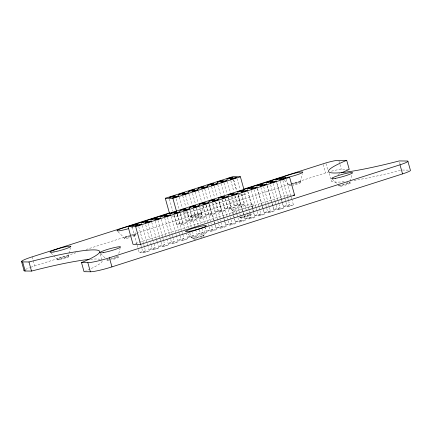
<?xml version="1.0" encoding="UTF-8"?>
<svg xmlns="http://www.w3.org/2000/svg" width="432" height="432" viewBox="0 0 432 432"><rect width="100%" height="100%" fill="white"/><g stroke="black" fill="none" stroke-linecap="round" stroke-linejoin="round"><path stroke-width="0.32" stroke-dasharray="2.16 1.62" d="M68.326 256.073A5.832 0.61 -15.6 0 0 60.728 257.488A5.832 0.61 -15.6 0 0 59.265 258.973A5.832 0.61 -15.6 0 0 68.326 256.073L70.427 247.844M118.822 253.492L120.112 248.432M135.243 234.662L136.048 231.498M201.226 213.548A5.832 0.61 -15.6 0 0 193.628 214.963A5.832 0.61 -15.6 0 0 192.17 216.448A5.832 0.61 -15.6 0 0 201.226 213.548L203.164 205.951M203.791 235.472A5.832 0.61 -15.6 0 0 196.193 236.887A5.832 0.61 -15.6 0 0 194.729 238.372A5.832 0.61 -15.6 0 0 203.791 235.472L205.729 227.875M252.693 207.171L253.336 204.638A10.795 1.129 -15.6 0 0 239.263 207.257A10.795 1.129 -15.6 0 0 236.558 210.006A10.795 1.129 -15.6 0 0 253.336 204.638M300.262 181.861L302.362 173.632M350.276 181.181L352.21 173.583M174.037 215.638L176.537 224.597L178.427 223.592L182.736 222.615L180.058 213.014M182.736 222.615L180.851 223.619L176.537 224.597M177.439 214.402L180.301 224.645L182.185 223.636L186.5 222.658L183.465 211.923M186.5 222.658L184.61 223.668L180.301 224.645M192.348 219.542L190.458 220.547L186.149 221.524L188.033 220.52L192.348 219.542L189.664 209.936M187.045 211.324L189.907 221.567L191.792 220.563L196.106 219.586L193.25 209.342M196.106 219.586L194.222 220.59L189.907 221.567M201.955 216.464L200.07 217.474L195.755 218.452L197.645 217.442L201.955 216.464L199.454 207.506M196.479 207.608L199.519 218.495L201.404 217.49L205.718 216.508L202.856 206.269M205.718 216.508L203.828 217.517L199.519 218.495M211.567 213.392L209.677 214.396L205.367 215.374L207.252 214.369L211.567 213.392L209.061 204.428M206.264 205.178L209.126 215.417L211.01 214.412L215.325 213.435L212.463 203.191M138.407 249.647L139.304 252.85L141.188 251.845L145.503 250.868L144.612 247.666M215.325 213.435L213.44 214.439L209.126 215.417M221.173 210.319L219.289 211.324L214.974 212.301L216.864 211.297L221.173 210.319L218.495 200.713M145.503 250.868L143.618 251.872L139.304 252.85M215.876 202.1L218.732 212.344L220.622 211.34L224.937 210.362L221.902 199.622M141.815 248.411L143.062 252.893L144.952 251.888L149.261 250.911L148.014 246.429M224.937 210.362L223.047 211.367L218.732 212.344M230.785 207.241L228.895 208.246L224.586 209.223L226.471 208.219L230.785 207.241L228.28 198.277M149.261 250.911L147.377 251.915L143.062 252.893M155.115 247.795L153.225 248.8L148.91 249.777L150.8 248.773L155.115 247.795L153.322 241.391M225.482 199.028L228.344 209.272L230.229 208.262L234.544 207.284L231.682 197.041M151.421 245.338L152.674 249.82L154.559 248.816L158.873 247.838L157.621 243.356M234.544 207.284L232.659 208.294L228.344 209.272M240.392 204.169L238.507 205.173L234.193 206.15L236.077 205.146L240.392 204.169L237.892 195.205M158.873 247.838L156.983 248.843L152.674 249.82M164.722 244.717L162.837 245.722L158.522 246.699L160.407 245.695L164.722 244.717L163.825 241.515M234.916 195.313L237.951 206.194L239.841 205.189L244.15 204.212L241.294 193.968M161.033 242.266L162.281 246.748L164.171 245.738L168.48 244.76L166.336 237.076M244.15 204.212L242.266 205.216L237.951 206.194M168.48 244.76L166.595 245.77L162.281 246.748M174.328 241.645L172.444 242.649L168.129 243.626L170.019 242.622L174.328 241.645L173.437 238.442M169.744 235.985L171.893 243.67L173.777 242.665L178.092 241.688L176.839 237.206M178.092 241.688L176.202 242.692L171.893 243.67M183.94 238.567L182.056 239.576L177.741 240.554L179.626 239.544L183.94 238.567L183.044 235.364M180.247 236.115L181.499 240.597L183.389 239.593L187.699 238.615L186.278 233.636M187.699 238.615L185.814 239.62L181.499 240.597M193.547 235.494L191.662 236.498L187.348 237.476L189.238 236.471L193.547 235.494L192.656 232.292M189.859 233.037L191.111 237.524L192.996 236.515L197.311 235.537L196.058 231.055M197.311 235.537L195.421 236.542L191.111 237.524M203.159 232.421L201.269 233.426L196.96 234.403L198.844 233.399L203.159 232.421L202.262 229.219M199.465 229.964L200.718 234.446L202.608 233.442L206.917 232.465L205.664 227.983M206.917 232.465L205.033 233.469L200.718 234.446M212.765 229.343L210.881 230.353L206.566 231.331L208.456 230.321L212.765 229.343L210.978 222.939M209.077 226.892L210.33 231.374L212.215 230.364L216.529 229.387L215.276 224.905M214.391 221.848L216.178 228.253L218.063 227.248L222.377 226.271L221.481 223.069M216.529 229.387L214.639 230.396L210.33 231.374M222.377 226.271L220.487 227.275L216.178 228.253M218.684 223.814L219.937 228.296L221.827 227.291L226.136 226.314L218.986 200.702M224.894 221.978L225.785 225.18L227.675 224.17L231.984 223.193L231.093 219.996M226.136 226.314L224.251 227.318L219.937 228.296M231.984 223.193L230.099 224.203L225.785 225.18M228.296 220.741L229.549 225.223L231.433 224.219L235.748 223.241L234.495 218.759M234.5 218.905L235.397 222.102L237.281 221.098L241.596 220.12L240.7 216.918M235.748 223.241L233.858 224.246L229.549 225.223M241.596 220.12L239.706 221.125L235.397 222.102M237.902 217.669L239.155 222.151L241.04 221.141L245.354 220.163L244.102 215.681M244.112 215.827L245.003 219.029L246.893 218.025L251.203 217.048L250.312 213.845M245.354 220.163L243.47 221.173L239.155 222.151M251.203 217.048L249.318 218.052L245.003 219.029M247.514 214.591L248.767 219.073L250.652 218.068L254.966 217.091L253.714 212.609M253.719 212.755L254.615 215.957L256.5 214.947L260.815 213.97L259.918 210.767M254.966 217.091L253.076 218.095L248.767 219.073M260.815 213.97L258.925 214.979L254.615 215.957M257.121 211.518L258.374 216L260.258 214.99L264.573 214.013L263.32 209.531M263.331 209.677L264.222 212.879L266.107 211.874L270.421 210.897L268.634 204.493M264.573 214.013L262.688 215.023L258.374 216M270.421 210.897L268.537 211.901L264.222 212.879M266.733 208.44L267.98 212.922L269.87 211.918L274.185 210.94L272.932 206.458M272.047 203.402L273.834 209.806L275.719 208.802L280.033 207.819L279.137 204.622M274.185 210.94L272.295 211.945L267.98 212.922M280.033 207.819L278.143 208.829L273.834 209.806M276.34 205.367L277.592 209.849L279.477 208.845L283.792 207.868L276.642 182.255M281.653 200.329L283.441 206.728L285.325 205.724L289.64 204.746L288.749 201.544M283.792 207.868L281.907 208.872L277.592 209.849M289.64 204.746L287.755 205.751L283.441 206.728M285.952 202.295L287.199 206.777L289.089 205.767L293.398 204.79L292.151 200.308M293.398 204.79L291.514 205.799L287.199 206.777M176.666 236.709L170.942 216.076L177.86 216.151L245.36 194.551L244.825 192.645M30.812 267.262A17.275 1.804 -15.6 0 1 34.614 265.977L77.636 252.212M85.979 249.539L328.374 172.028M135.583 243.491L138.791 242.465M139.433 242.26L286.994 195.043L291.433 195.097M348.575 169.409L339.844 169.43A12.992 1.355 -15.6 0 0 330.01 171.569M402.419 170.046L408.964 170.122M238.383 194.47L245.36 194.551M332.219 179.053L338.818 185.495L339.044 186.322M284.418 180.311L289.127 184.907L289.359 185.738M232.713 210.281L237.897 215.341M184.912 211.54L190.091 216.599L190.323 217.436M187.947 233.917L192.656 238.518L192.888 239.355M117.985 231.73L124.108 237.713L124.34 238.55A5.832 0.61 -15.6 0 0 130.059 237.53M100.753 253.73L105.467 258.331M51.068 253.141L57.191 259.124L57.424 259.961M399.589 162.238L400.135 164.187M349.979 182.272L350.212 183.103M338.931 160.877L341.285 169.322M329.373 173.389L331.549 181.186M326.014 163.577L327.829 170.078M323.109 164.462L325.469 172.913M291.379 183.708A5.832 0.61 -15.6 0 1 300.294 181.688L300.521 182.515M286.249 179.177L291.076 196.468M291.254 197.105L291.973 199.67M282.847 180.414L287.674 197.705M287.852 198.342L288.565 200.907M280.049 181.165L284.877 198.45M285.055 199.093L285.773 201.652M276.647 182.401L281.475 199.687M273.24 183.492L278.062 200.777M278.246 201.42L278.959 203.98M270.621 184.88L275.27 201.528M275.449 202.165L276.161 204.725M267.208 185.971L271.501 201.334M272.214 203.899L272.754 205.816M267.041 185.474L271.863 202.765M263.628 186.565L268.456 203.855M260.831 187.31L265.658 204.601M265.837 205.243L266.555 207.803M257.423 188.406L262.251 205.691M262.429 206.334L263.142 208.894M257.429 188.546L262.256 205.837M262.435 206.474L263.147 209.039M254.021 189.637L258.849 206.928M259.027 207.571L259.74 210.13M251.224 190.388L256.052 207.673M256.23 208.316L256.943 210.875M247.811 191.479L252.639 208.764M252.817 209.407L253.535 211.966M247.822 191.624L252.644 208.91M252.828 209.552L253.541 212.112M250.943 213.964L251.176 214.796M244.409 192.715L249.237 210.001M249.415 210.643L250.133 213.203M241.79 194.103L247.336 213.953M237.001 178.605L240.041 189.486M238.383 195.194L243.032 211.842M243.211 212.479L243.923 215.044M238.21 194.697L243.934 215.19M233.669 179.852L236.682 190.652M233.599 179.842L236.639 190.723M230.801 180.587L233.842 191.473M234.803 195.788L239.63 213.079M239.809 213.716L240.521 216.281M239.782 217.183L240.014 218.02M232.006 196.538L236.833 213.824M237.011 214.466L237.724 217.026M227.394 181.678L230.44 192.704M228.593 197.629L233.42 214.915M233.599 215.557L234.317 218.117M228.604 197.775L233.431 215.06M233.609 215.703L234.322 218.263M223.992 182.914L227.032 193.795M221.195 183.659L224.413 195.183M225.191 198.866L230.018 216.151M230.197 216.794L230.915 219.353M222.394 199.611L228.118 220.099M217.782 184.756L221 196.279M218.992 200.848L223.819 218.133M223.997 218.776L224.716 221.335M214.38 185.987L217.42 196.873M211.583 186.737L214.623 197.618M215.584 201.938L220.412 219.229M220.59 219.866L221.303 222.426M212.965 203.326L217.615 219.974M217.793 220.612L218.506 223.177M208.175 187.828L211.221 198.855M209.558 204.417L214.202 221.065M214.38 221.708L215.098 224.267M209.385 203.92L214.213 221.211M204.773 189.065L207.814 199.946M201.976 189.81L205.016 200.696M205.972 205.011L210.8 222.302M203.175 205.762L208.003 223.047M208.181 223.69L208.899 226.249M198.569 190.901L201.614 201.933M199.768 206.852L204.244 223.004M201.258 213.376L201.49 214.213M195.161 192.137L198.202 203.024M192.548 193.525L195.404 203.769M196.544 208.726L200.831 224.095M203.823 235.3L204.055 236.137M193.568 208.834L198.574 226.762M198.752 227.405L199.287 229.327M188.962 194.125L192.175 205.502M190.156 209.925L195.161 227.853M195.345 228.496L195.88 230.418M185.555 195.215L188.595 206.096M182.758 195.961L185.798 206.842M186.754 211.162L191.225 227.173M183.956 211.912L188.428 227.918M179.35 197.051L182.396 208.078M180.549 213.003L185.204 229.792M176.126 198.931L178.983 209.169M177.331 214.245L177.86 216.151M177.147 214.24L182.866 234.727M174.35 214.985L179.177 232.27M179.356 232.913L180.068 235.472M169.387 198.99L172.784 211.156M167.535 217.312L172.363 234.598M172.541 235.24L173.259 237.8M164.743 218.057L169.565 235.348M161.33 219.148L166.163 236.585M157.928 220.385L162.756 237.676M162.934 238.313L163.647 240.878M155.131 221.135L159.959 238.421M160.137 239.063L160.85 241.623M151.724 222.226L156.557 239.657M156.73 240.154L157.448 242.86M148.316 223.463L153.144 240.748M145.703 224.851L149.99 240.214M150.709 242.779L151.243 244.696M142.117 225.445L147.841 245.932M138.71 226.535L143.537 243.826M143.716 244.463L144.428 247.023M140.918 245.214L141.637 247.774M131.009 235.121A5.832 0.61 -15.6 0 1 135.292 234.511L135.502 235.327M132.154 227.237L136.982 244.528M137.16 245.165L138.229 249.01M118.044 256.489L118.276 257.321A5.832 0.61 -15.6 0 1 111.85 259.789M107.114 260.545L106.877 259.708A5.832 0.61 -15.6 0 0 108.956 259.562M100.105 254.081L101.736 259.929M68.353 255.901L68.591 256.738M32.076 256.878L32.983 260.129M33.161 260.777L34.614 265.977M25.434 269.503A17.275 1.804 -15.6 0 1 29.468 267.759M400.432 170.381A86.362 9.029 -15.6 0 1 353.932 180.425M344.174 181.715A86.362 9.029 -15.6 0 1 331.339 179.41M338.013 174.609A86.362 9.029 -15.6 0 1 340.475 173.351M132.991 227.27A10.795 1.129 -15.6 0 1 129.605 228.361M102.233 261.014A86.362 9.029 -15.6 0 1 85.439 271.112M90.547 259.265A86.362 9.029 -15.6 0 1 100.435 259.384M292.896 184.102A5.832 0.61 -15.6 0 1 300.559 182.59A5.832 0.61 -15.6 0 1 292.691 185.328M291.433 185.587A5.832 0.61 -15.6 0 1 290.552 184.945M132.176 235.737A5.832 0.61 -15.6 0 1 135.54 235.402A5.832 0.61 -15.6 0 1 131.971 236.963M124.319 238.529A5.832 0.61 -15.6 0 1 129.298 236.482M196.22 238.945A5.832 0.61 -15.6 0 1 193.325 238.912A5.832 0.61 -15.6 0 1 200.723 236.542A5.832 0.61 -15.6 0 1 203.618 236.579M201.803 237.335A5.832 0.61 -15.6 0 1 200.966 237.622M110.646 258.908A5.832 0.61 -15.6 0 1 118.276 257.321M109.188 260.393A5.832 0.61 -15.6 0 1 109.361 259.346M300.294 181.688A5.832 0.61 -15.6 0 1 292.459 184.502M291.206 184.761A5.832 0.61 -15.6 0 1 290.32 184.113M348.921 182.261A5.832 0.61 -15.6 0 1 345.746 184.124A5.832 0.61 -15.6 0 1 338.845 185.323M346.648 182.682A5.832 0.61 -15.6 0 1 347.906 182.423M248.87 214.11A5.832 0.61 -15.6 0 1 247.406 215.595A5.832 0.61 -15.6 0 1 239.809 217.01M135.292 234.511A5.832 0.61 -15.6 0 1 131.733 236.126M130.313 236.558A5.832 0.61 -15.6 0 1 124.108 237.713A5.832 0.61 -15.6 0 1 129.065 235.645M117.693 256.424A5.832 0.61 -15.6 0 1 116.354 257.477A5.832 0.61 -15.6 0 1 110.209 259.297M106.909 259.535A5.832 0.61 -15.6 0 1 107.314 259.265M115.965 256.635A5.832 0.61 -15.6 0 1 116.986 256.473M192.402 217.285A5.832 0.61 -15.6 0 0 201.463 214.385A5.832 0.61 -15.6 0 0 193.86 215.8A5.832 0.61 -15.6 0 0 192.402 217.285M341.123 186.17A5.832 0.61 -15.6 0 0 350.185 183.276A5.832 0.61 -15.6 0 0 342.581 184.685A5.832 0.61 -15.6 0 0 341.123 186.17M242.087 217.868A5.832 0.61 -15.6 0 0 251.149 214.969A5.832 0.61 -15.6 0 0 243.545 216.383A5.832 0.61 -15.6 0 0 242.087 217.868M59.503 259.81A5.832 0.61 -15.6 0 0 68.558 256.91A5.832 0.61 -15.6 0 0 60.961 258.325A5.832 0.61 -15.6 0 0 59.503 259.81"/><path stroke-width="0.65" d="M169.544 213.516L165.283 198.272L232.783 176.672L240.392 176.764L244.118 190.107M165.283 198.272L172.897 198.358L240.392 176.764M169.474 212.911L32.076 256.878A17.275 1.804 -15.6 0 0 22.642 261.905L25.18 271.004L31.52 271.08A86.362 9.029 -15.6 0 1 89.111 259.4M243.313 189.286L325.836 162.929A12.992 1.355 -15.6 0 1 337.3 160.331L346.702 160.321A86.362 9.029 -15.6 0 0 399.222 160.936L407.079 161.028A12.955 1.355 -15.6 0 1 400.005 164.803L109.404 257.785A17.275 1.804 -15.6 0 1 87.842 262.678L81.502 262.602A86.362 9.029 -15.6 0 0 28.976 261.981L22.642 261.905M128.05 226.519L282.026 177.25L289.64 177.341L294.608 195.129L140.627 244.399L133.018 244.312L128.05 226.519L135.659 226.606L289.64 177.341M81.502 262.602L84.046 271.701L90.38 271.777A17.275 1.804 -15.6 0 0 111.947 266.884L402.543 173.902A12.955 1.355 -15.6 0 0 410.4 170.267L407.862 161.168M293.339 195.118L294.608 195.129M400.005 164.803L402.543 173.902M346.702 160.321L349.24 169.42A86.362 9.029 -15.6 0 0 341.572 172.822M172.897 198.358L176.445 211.064M135.659 226.606L140.627 244.399M109.404 257.785L111.947 266.884M87.842 262.678L90.38 271.777M28.976 261.981L31.52 271.08M21.6 261.722L24.138 270.821M25.18 271.004A17.275 1.804 -15.6 0 1 24.224 270.308M282.868 177.185A10.795 1.129 -15.6 0 1 296.568 172.805A10.795 1.129 -15.6 0 1 301.93 172.865A10.795 1.129 -15.6 0 1 288.23 177.25M128.531 228.674A10.795 1.129 -15.6 0 1 117.094 230.494A10.795 1.129 -15.6 0 1 131.549 225.607M170.915 196.706L169.031 197.71L173.345 196.733L175.23 195.728L170.915 196.706M174.679 196.749L172.789 197.753L177.104 196.776L178.988 195.772L174.679 196.749M180.527 193.628L178.637 194.638L182.952 193.66L184.842 192.65L180.527 193.628M184.286 193.676L182.401 194.681L186.71 193.703L188.6 192.699L184.286 193.676M190.134 190.555L188.249 191.56L192.564 190.582L194.449 189.578L190.134 190.555M193.898 190.598L192.008 191.608L196.322 190.631L198.207 189.621L193.898 190.598M199.746 187.483L197.856 188.487L202.171 187.51L204.055 186.505L199.746 187.483M203.504 187.526L201.62 188.53L205.929 187.553L207.819 186.548L203.504 187.526M209.353 184.405L207.468 185.414L211.783 184.437L213.667 183.427L209.353 184.405M133.682 224.953L131.798 225.958L136.107 224.98L137.997 223.976L133.682 224.953M213.116 184.448L211.226 185.458L215.541 184.48L217.426 183.47L213.116 184.448M218.965 181.332L217.075 182.336L221.389 181.359L223.274 180.355L218.965 181.332M137.441 224.996L135.556 226.001L139.871 225.023L141.755 224.019L137.441 224.996M143.289 221.875L141.404 222.885L145.719 221.908L147.604 220.898L143.289 221.875M222.723 181.375L220.838 182.38L225.148 181.402L227.038 180.398L222.723 181.375M228.571 178.254L226.687 179.264L230.996 178.286L232.886 177.277L228.571 178.254M147.053 221.924L145.163 222.928L149.477 221.951L151.362 220.946L147.053 221.924M152.901 218.803L151.011 219.807L155.326 218.83L157.216 217.825L152.901 218.803M232.335 178.303L230.445 179.307L234.76 178.33L236.644 177.325L232.335 178.303M156.659 218.846L154.775 219.856L159.084 218.878L160.974 217.868L156.659 218.846M162.508 215.73L160.623 216.734L164.938 215.757L166.822 214.753L162.508 215.73M166.271 215.773L164.381 216.778L168.696 215.8L170.581 214.796L166.271 215.773M172.12 212.652L170.23 213.662L174.544 212.684L176.429 211.675L172.12 212.652M175.878 212.701L173.993 213.705L178.303 212.728L180.193 211.718L175.878 212.701M181.726 209.579L179.842 210.584L184.156 209.606L186.041 208.602L181.726 209.579M185.49 209.623L183.6 210.627L187.915 209.65L189.799 208.645L185.49 209.623M191.338 206.507L189.448 207.511L193.763 206.534L195.647 205.529L191.338 206.507M195.097 206.55L193.212 207.554L197.521 206.577L199.411 205.573L195.097 206.55M200.945 203.429L199.06 204.433L203.369 203.456L205.259 202.451L200.945 203.429M204.709 203.472L202.819 204.482L207.133 203.504L209.018 202.495L204.709 203.472M210.557 200.356L208.667 201.361L212.981 200.383L214.866 199.379L210.557 200.356M214.315 200.399L212.431 201.404L216.74 200.426L218.63 199.422L214.315 200.399M220.163 197.278L218.279 198.288L222.588 197.311L224.478 196.301L220.163 197.278M223.927 197.327L222.037 198.331L226.352 197.354L228.236 196.349L223.927 197.327M229.775 194.206L227.885 195.21L232.2 194.233L234.085 193.228L229.775 194.206M233.534 194.249L231.649 195.259L235.958 194.276L237.848 193.271L233.534 194.249M239.382 191.133L237.497 192.137L241.807 191.16L243.697 190.156L239.382 191.133M243.14 191.176L241.256 192.181L245.57 191.203L247.455 190.199L243.14 191.176M248.994 188.055L247.104 189.065L251.419 188.087L253.303 187.078L248.994 188.055M252.752 188.098L250.868 189.108L255.177 188.131L257.067 187.121L252.752 188.098M258.601 184.982L256.716 185.987L261.025 185.009L262.915 184.005L258.601 184.982M262.359 185.026L260.474 186.03L264.789 185.053L266.674 184.048L262.359 185.026M268.213 181.904L266.323 182.914L270.637 181.937L272.522 180.927L268.213 181.904M271.971 181.953L270.081 182.957L274.396 181.98L276.286 180.976L271.971 181.953M277.819 178.832L275.935 179.836L280.244 178.859L282.134 177.854L277.819 178.832M281.578 178.875L279.693 179.885L284.008 178.907L285.892 177.898L281.578 178.875M189.437 231.341A10.795 1.129 -15.6 0 0 206.215 225.974A10.795 1.129 -15.6 0 0 192.137 228.593A10.795 1.129 -15.6 0 0 189.437 231.341M335.594 178.319A10.795 1.129 -15.6 0 0 352.372 172.951A10.795 1.129 -15.6 0 0 338.299 175.565A10.795 1.129 -15.6 0 0 335.594 178.319M103.658 252.531A10.795 1.129 -15.6 0 0 120.436 247.163A10.795 1.129 -15.6 0 0 106.358 249.782A10.795 1.129 -15.6 0 0 103.658 252.531M53.968 251.948A10.795 1.129 -15.6 0 0 70.745 246.58A10.795 1.129 -15.6 0 0 56.673 249.194A10.795 1.129 -15.6 0 0 53.968 251.948"/></g></svg>
